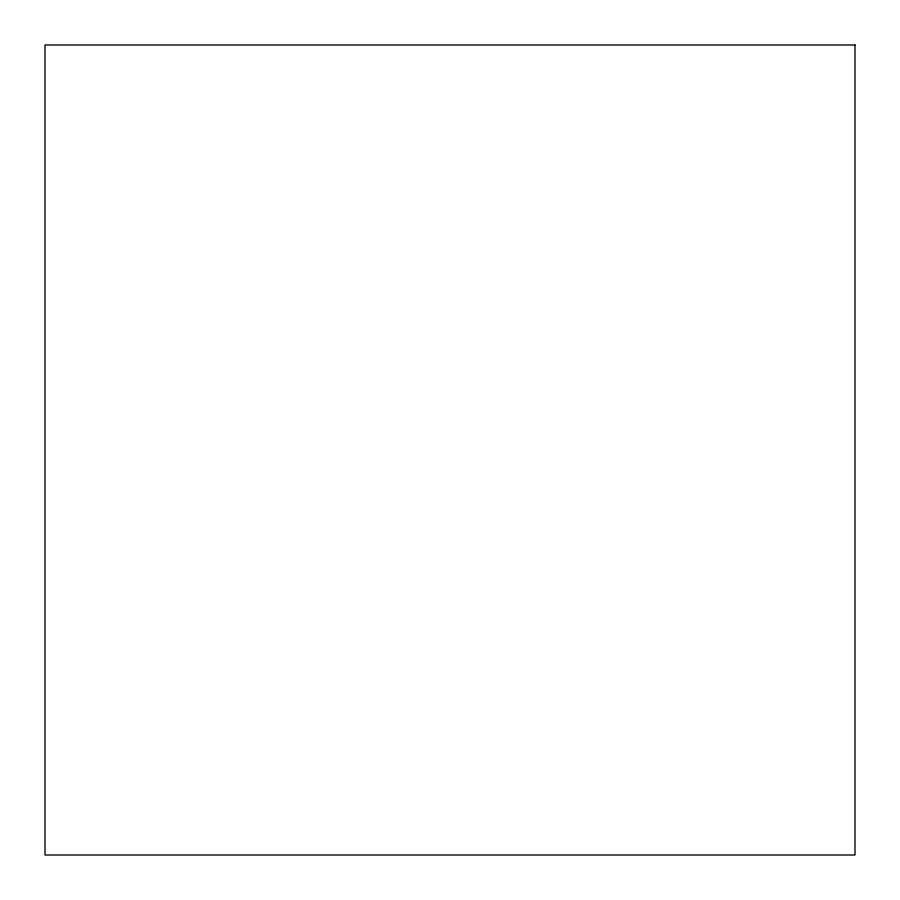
<?xml version="1.0" encoding="UTF-8"?>
<svg xmlns="http://www.w3.org/2000/svg" width="900" height="900" viewBox="0 0 900 900"><rect width="100%" height="100%" fill="white"/><g stroke="black" fill="none" stroke-linecap="round" stroke-linejoin="round"><path stroke-width="1.35" d="M855 45L45 45L45 855L855 855L855 45"/></g></svg>
